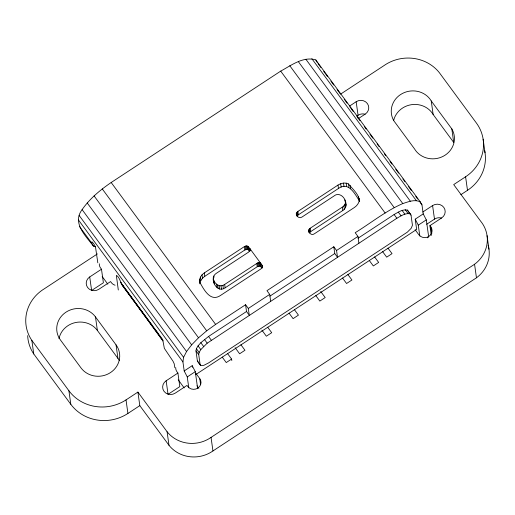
<?xml version="1.0" encoding="UTF-8"?>
<svg xmlns="http://www.w3.org/2000/svg" width="515" height="515" viewBox="0 0 515 515"><rect width="100%" height="100%" fill="white"/><g stroke="black" fill="none" stroke-linecap="round" stroke-linejoin="round"><path stroke-width="0.77" d="M95.43 246.769L93.447 246.138C85.715 235.928 71.875 223.014 82.11 209.618C89.752 198.629 100.213 189.996 111.182 182.503L280.701 71.122C291.175 65.463 303.322 56 315.804 59.94L420.246 201.841L421.965 204.861L423.233 213.892L426.298 219.879L428.692 236.926L427.353 237.808M188.786 387.789L187.26 376.935L184.196 370.948L182.928 361.916L183.578 357.339L186.552 351.52L191.651 344.85L198.52 337.789L206.695 330.817L215.624 324.405L245.571 304.726L248.314 308.459L249.266 315.232L246.524 311.504L245.571 304.726M358.144 238.162L394.117 214.523C398.121 212.315 402.556 209.026 407.378 210.075L411.022 215.116L412.451 225.28L411.202 228.274L407.359 232.143L208.646 362.882L203.843 365.335L200.689 365.553L197.406 361.034L195.977 350.876L196.389 348.7L198.063 345.88L200.85 342.687L208.556 336.45L246.524 311.504M200.689 365.553L200.148 364.768L198.726 354.603L199.131 352.434L200.811 349.608L207.204 343.17L396.859 218.257C400.87 216.043 405.305 212.759 410.127 213.802M199.807 283.823C198.545 279.594 200.65 275.197 204.307 272.918L244.413 246.563L246.247 245.887L248.462 246.672L262.18 265.315L262.669 267.337M249.852 251.301L247.618 249.299L244.889 249.949L204.783 276.304L202.504 278.203L200.85 280.469L199.987 282.87L199.511 279.484M262.199 268.083L259.972 266.081L257.243 266.731L225.152 287.814C216.879 293.949 208.414 277.997 216.442 273.24L248.533 252.157L250.129 249.968L249.833 248.533L250.116 250.567M296.486 215.74L296.292 213.616L297.889 211.427L337.995 185.078C341.078 183.166 345.089 182.226 348.468 183.926C352.633 189.102 358.981 194.226 359.631 201.281M359.251 198.571C359.773 202.228 357.326 205.472 354.462 207.448L314.356 233.804C311.041 236.643 306.213 230.366 310.242 228.209L342.327 207.127C350.38 202.807 340.73 190.26 334.093 195.938L302.009 217.021C299.691 218.811 296.988 216.834 296.292 214.388M308.929 229.6L309.406 232.986L310.719 231.596L342.803 210.513C346.132 208.62 346.582 204.571 345.514 201.211M359.431 201.301L358.846 199.975C354.294 192.835 348.192 181.505 338.471 188.464L298.365 214.813L297.052 216.203L296.582 212.817M97.387 253.921L44.264 288.825A39.739 37.196 -8 0 0 31.846 340.396L33.752 353.947L70.806 404.294A41.155 38.522 -8 0 0 127.92 413.448L139.81 405.64L137.904 392.089L126.02 399.898A41.155 38.522 -8 0 1 68.901 390.743L31.846 340.396M340.801 93.988L383.836 65.708A39.739 37.196 -8 0 1 439.334 72.66L476.388 123.008A41.155 38.522 -8 0 1 465.592 176.787L467.498 190.331L460.893 194.67M349.627 106.032L356.161 101.738A8.073 7.558 -8 0 1 367.369 103.534A8.073 7.558 -8 0 1 365.251 114.085L358.06 118.811M115.083 285.201A7.255 6.785 -8 0 1 111.362 282.638L110.57 281.563L98.809 289.295A8.073 7.558 -8 0 1 87.602 287.499A8.073 7.558 -8 0 1 89.719 276.948L101.487 269.216L100.567 267.967A7.255 6.785 -8 0 1 99.318 263.783M356.76 116.145L358.067 115.283A8.073 7.558 -8 0 1 365.129 114.227M213.255 279.156C214.646 284.055 220.047 288.007 224.682 284.428L257.655 262.895L259.496 262.695L260.809 263.455L261.285 266.841M333.804 246.756L334.756 253.528L337.505 257.255L336.553 250.483L333.804 246.756L266.963 290.672L269.706 294.4L270.658 301.178M420.246 201.841C414.575 199.099 408.337 201.809 402.801 203.567C385.632 210.97 371.038 222.982 355.196 232.696L357.938 236.43L358.891 243.202M248.314 308.459L269.706 294.4M336.553 250.483L357.938 236.43M269.918 296.131L334.756 253.528M465.592 176.787L453.709 184.595L480.572 221.096A32.767 30.675 -8 0 1 474.56 264.259L476.459 277.81L212.953 450.947A31.499 29.484 -8 0 1 168.991 445.288L139.81 405.64M422.783 212.019L432.587 205.575A8.073 7.558 -8 0 1 443.795 207.371A8.073 7.558 -8 0 1 441.677 217.922L429.909 225.654L431.287 235.439M196.003 373.51L199.756 378.615A7.255 6.785 -8 0 1 197.857 388.091A7.255 6.785 -8 0 1 187.788 386.475L186.997 385.407L175.235 393.132A8.073 7.558 -8 0 1 164.028 391.336A8.073 7.558 -8 0 1 166.145 380.785L177.913 373.053L176.993 371.811A7.255 6.785 -8 0 1 175.744 367.62M184.196 370.948L192.217 365.682L195.282 371.669L197.676 388.716M195.674 374.63L416.654 229.439L415.212 219.165L423.233 213.892M187.26 376.935L195.282 371.669M419.802 235.999L418.277 225.152L426.298 219.879M426.645 224.276L434.493 219.126A8.073 7.558 -8 0 1 441.555 218.064M227.566 353.567L231.596 359.052L226.252 362.566L222.216 357.082M137.904 392.089L167.085 431.737A31.499 29.484 -8 0 0 211.047 437.396L474.56 264.259M123.587 285.716L122.267 285.297L119.184 278.512L117.768 276.426L116.345 275.37L118.302 290.009M142.726 312.856L122.267 285.297L162.978 340.924L120.549 282.278L162.682 339.527L164.343 348.34L173.034 361.247L174.192 363.732L174.855 367.678M143.679 314.137L148.436 320.549M149.865 322.474L152.717 326.317M156.051 330.804L158.427 334.01M431.242 100.946L451.816 128.892L453.715 142.443L433.147 114.491L431.242 100.946A21.34 19.976 -8 0 0 402.299 93.53A21.34 19.976 -8 0 0 393.872 120.832L414.44 148.784A21.34 19.976 -8 0 0 443.383 156.193A21.34 19.976 -8 0 0 451.816 128.892M318 63.609L320.864 67.491M323.723 71.379L327.54 76.568M330.875 81.1L333.739 84.988M337.074 89.526L340.415 94.058M344.232 99.241L347.091 103.129M349.955 107.017L353.29 111.555M357.107 116.738L359.966 120.626M364.26 126.458L366.165 129.053M369.982 134.235L372.847 138.123M377.135 143.955L379.046 146.543M384.287 153.67L385.722 155.614M390.01 161.446L391.921 164.04M395.732 169.223L398.597 173.111M402.891 178.943L404.796 181.538M408.614 186.72L411.472 190.608M415.766 196.44L417.671 199.028M420.06 202.266L421.965 204.861M311.832 58.678L416.275 200.58M429.909 225.654L430.83 226.903L431.782 233.675M305.884 59.27L410.326 201.172M298.359 61.665L402.801 203.567M411.022 215.116L407.378 210.075M405.26 209.747L408.002 213.474M402.125 210.442L404.867 214.169M415.103 229.664L418.862 234.763A7.255 6.785 -8 0 0 428.924 236.379A7.255 6.785 -8 0 0 430.83 226.903M398.288 212.09L401.031 215.817M289.771 65.708L394.207 207.609M394.117 214.523L396.859 218.257M280.701 71.122L385.143 213.023M387.995 248.159L392.024 253.644L386.681 257.159L382.645 251.674M374.624 256.946L378.66 262.425L373.311 265.94L369.274 260.455M347.882 274.514L351.919 279.993L346.569 283.507L342.539 278.023M320.697 291.471L325.184 297.561L319.834 301.075L315.798 295.591M294.406 309.65L298.443 315.129L293.093 318.643L289.063 313.159M267.671 327.218L271.708 332.696L266.358 336.211L261.877 330.121M240.93 344.786L244.966 350.264L239.623 353.779L235.136 347.689M111.182 182.503L215.624 324.405M102.26 188.908L206.695 330.817M208.556 336.45L211.298 340.177M204.461 339.437L207.204 343.17M94.078 195.887L198.52 337.789M200.85 342.687L203.592 346.421M198.063 345.88L200.811 349.608M196.389 348.7L199.131 352.434M87.209 202.949L191.651 344.85M195.977 350.876L198.726 354.603M197.406 361.034L200.148 364.768M82.11 209.618L186.552 351.52M79.136 215.437L183.578 357.339M78.486 220.014L182.928 361.916M196.968 385.786L198.842 388.336M79.374 226.336L91.728 243.119L93.447 246.138M102.176 276.497L107.822 284.171M178.229 379.832L184.177 387.911M116.036 344.844A21.244 19.885 -8 0 1 110.461 372.603A21.244 19.885 -8 0 1 80.977 367.877L60.41 339.932A21.244 19.885 -8 0 1 65.984 312.167A21.244 19.885 -8 0 1 95.468 316.892L116.036 344.844L117.941 358.389A21.244 19.885 -8 0 1 119.351 360.609M95.468 316.892L97.374 330.443L117.941 358.389M315.804 59.94L317.182 62.354M415.212 219.165L418.277 225.152M345.404 203.27L345.99 204.597M199.524 281.795C203.792 289.333 210.371 302.691 220.774 295.288L260.88 268.939L262.193 267.549L262.476 265.978M483.128 139.224L485.033 152.775M487.061 235.67L488.967 249.215M432.587 205.575L434.493 219.126M356.161 101.738L358.067 115.283M358.369 196.588L358.846 199.975M350.136 185.4L350.612 188.786M348.468 183.926L348.945 187.312M346.183 183.115L346.659 186.507M343.499 183.044L343.975 186.43M345.52 202.749L345.996 206.135M344.928 199.884L345.121 201.236M344.947 204.352L345.423 207.738M343.846 205.858L344.323 209.245M340.679 183.72L341.149 187.106M342.327 207.127L342.803 210.513M337.995 185.078L338.471 188.464M310.242 228.209L310.719 231.596M309.483 228.84L309.959 232.233M308.646 230.398L308.929 232.432M297.889 211.427L298.365 214.813M297.129 212.064L297.606 215.45M296.292 213.616L296.576 215.65M262.18 265.315L262.47 267.349M260.255 262.965L260.732 266.352M259.496 262.695L259.972 266.081M258.601 262.669L259.077 266.055M257.655 262.895L258.131 266.281M256.766 263.345L257.243 266.731M250.123 249.196L250.316 250.554M248.462 246.672L248.932 250.058M247.902 246.183L248.378 249.569M247.142 245.913L247.618 249.299M246.247 245.887L246.724 249.273M245.307 246.112L245.784 249.498M244.413 246.563L244.889 249.949M224.682 284.428L225.152 287.814M222.892 285.329L223.368 288.715M231.596 359.052L231.808 360.558M221.012 285.78L221.489 289.166M219.223 285.735L219.699 289.121M217.697 285.194L218.173 288.58M216.583 284.209L217.06 287.595M213.828 276.014L214.015 277.373M213.841 280.482L214.317 283.868M213.249 277.617L213.442 278.976M204.307 272.918L204.783 276.304M202.028 274.817L202.504 278.203M200.38 277.083L200.85 280.469M211.047 437.396L212.953 450.947M199.756 378.615L200.605 384.634M192.217 365.682L192.443 367.259M177.913 373.053L179.812 386.604L168.051 394.335L166.145 380.785M167.085 431.737L168.991 445.288M126.02 399.898L127.92 413.448M101.487 269.216L103.386 282.767L91.625 290.492L89.719 276.948M97.824 262.824L95.513 247.065L93.782 243.833L91.928 241.78L91.728 243.119M68.901 390.743L70.806 404.294M213.725 281.003L213.731 282.542M488.13 245.288A32.767 30.675 -8 0 1 476.459 277.81M484.57 150.296A41.155 38.522 -8 0 1 467.498 190.331M33.752 353.947A39.739 37.196 -8 0 1 27.668 335.638M58.993 338.619A21.244 19.885 -8 0 1 75.505 322.545A21.244 19.885 -8 0 1 97.374 330.443M393.647 120.465A21.34 19.976 -8 0 1 411.44 104.687A21.34 19.976 -8 0 1 433.147 114.491"/></g></svg>
